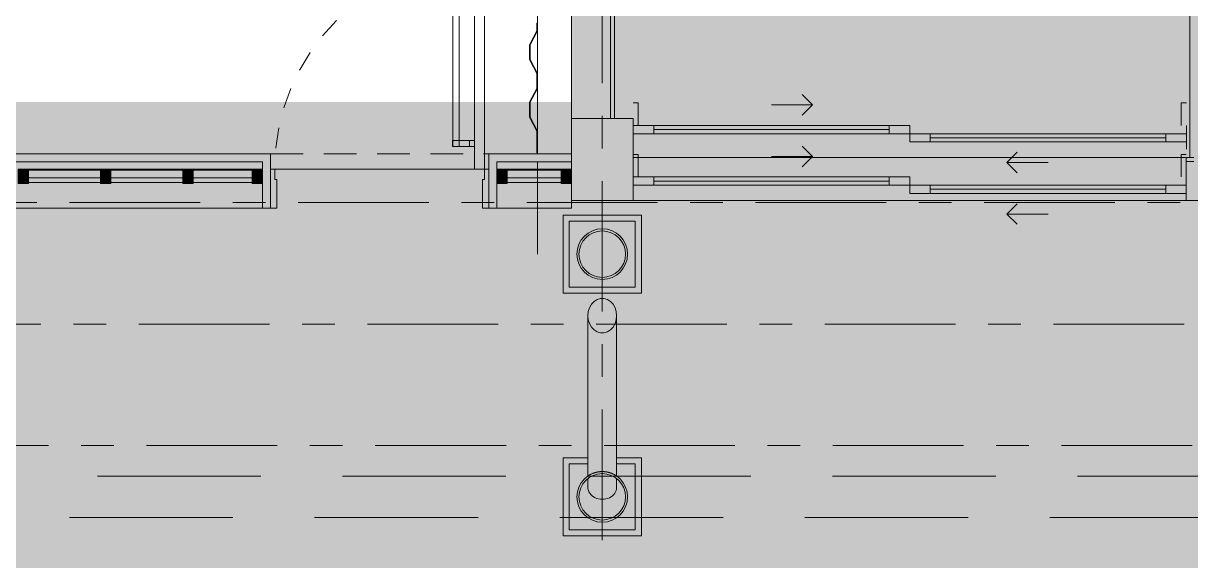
# Model space of a CAD drawing. Header units: metres. Extents: x 1156 to 2335, y -13 to 268.
# Drawn here: x 1241.89 to 1247.56, y 190.44 to 193.05 of the extents above; entities that cross this region are included whole.
import ezdxf

# ---------------------------------------------------------------- set-up
doc = ezdxf.new("R2010")
doc.units = ezdxf.units.M
doc.header["$LTSCALE"] = 0.05
doc.header["$PDMODE"] = 1
for name, pattern in [('_Tracejado médio', [0.004, 0.003, -0.001]), ('Contínua', [0]), ('Grid Line', [0.022225, 0.0127, -0.003175, 0.003175, -0.003175]), ('HIDDEN2', [4.7625, 3.175, -1.5875]), ('IMPORT-Linha de eixo - Traço e ponto', [1500, 1125, -187.5, 0, -187.5]), ('Overhead 1_16_', [0.00258, 0.001587, -0.000992188])]:
    doc.linetypes.add(name, pattern=pattern)
doc.layers.get('0').update_dxf_attribs({"lineweight": 0})
for name, color, linetype, lineweight in [('#COTAS', 7, 'Continuous', 18), ('A-DOOR', 7, 'Continuous', 9), ('A-DOOR-2', 7, 'Continuous', 5), ('A-DOOR-HDLN', 7, '_Tracejado médio', 5), ('A-FLOR-OVHD', 7, 'Overhead 1_16_', 5), ('A-GENM', 7, 'Continuous', 5), ('A-GENM-4', 7, 'Continuous', 9), ('A-GLAZ-CURT', 7, 'Continuous', 5), ('A-GLAZ-CWMG', 7, 'Continuous', 5), ('A-WALL', 7, 'Continuous', 9), ('A-WALL-1', 7, 'Continuous', 9), ('ARQ_PAREDE', 3, 'Continuous', 5), ('I-WALL', 7, 'Continuous', 9), ('I-WALL-1', 7, 'Continuous', 15), ('MV_CON_PAREDE_ARQ', 7, 'Continuous', 5), ('Portas Archicad', 7, 'Continuous', 5), ('S-COLS', 7, 'Continuous', 5), ('S-FNDN', 7, 'Continuous', 5)]:
    doc.layers.add(name, color=color, linetype=linetype, lineweight=lineweight)
for name, color, linetype, lineweight, true_color in [('0-1', 7, 'Continuous', 5, 0x767676), ('A-DOOR-1', 7, 'Continuous', 5, 0xc0c0c0), ('A-GENM-2', 7, 'Continuous', 5, 0xe9e9e9), ('A-GENM-3', 7, 'Continuous', 5, 0xaeaeae), ('A-GLAZ-CWMG-1', 7, 'Continuous', 5, 0x74756c), ('A-WALL-PATT-1', 7, 'Continuous', 15, 0xb0b0b0), ('A-WALL-PATT-2', 7, 'Continuous', 5, 0xb0b0b0), ('A-WALL-PATT-8', 9, 'Continuous', 9, 0x808080), ('CONTAINER_dwg-1', 9, 'Continuous', 5, 0x808080), ('MV_CHM_EIXOS_2D-1', 9, 'IMPORT-Linha de eixo - Traço e ponto', 5, 0x808080), ('Portas Archicad-3', 9, 'Continuous', 5, 0x808080), ('S-COLS-1', 7, 'Continuous', 5, 0x74756c), ('S-COLS-3', 7, 'Continuous', 5, 0x777263), ('S-FNDN-1', 7, 'Continuous', 9, 0xd3d1cb), ('S-GRID-1', 7, 'Grid Line', 5, 0x0080c0)]:
    doc.layers.add(name, color=color, linetype=linetype, lineweight=lineweight, true_color=true_color)
for name, color, linetype in [('FORIR', 4, 'Continuous'), ('G', 1, 'Continuous'), ('sh- talude', 64, 'Continuous'), ('talude', 2, 'Continuous')]:
    doc.layers.add(name, color=color, linetype=linetype)
doc.styles.get("Standard").update_dxf_attribs({"font": 'stylu.ttf'})
pattern_1 = [(180, (0, 0), (-2e-17, -0.15), [])]

# ---------------------------------------------------------------- blocks, each defined once
blk = doc.blocks.new('3D_INFOTEXT')
blk.add_point((0, 0))
at = {"flags": 1}
for tag, p in [('MAR_PEZ', (7.2, 4.1)), ('POS_PEZ', (7.6, -4.3)), ('HANDLE', (7, -38.5)), ('LUN_PRO', (7.2, -21.9)), ('NOM_PRO', (7.6, -13.2)), ('MAT_PRO', (7.6, -30.1))]:
    blk.add_attdef(tag, p, '', height=5.26, dxfattribs=at)
blk = doc.blocks.new('3D_INFOM')
blk.add_point((0, 0))
at = {"layer": 'FORIR', "flags": 1}
for tag, p in [('MARK', (7.6, -4.3)), ('TRA_PEZ', (7.6, -26.3)), ('QTA_PEZ', (7.6, -18.5)), ('NUM_DIS', (7.6, -11.7)), ('DES_PEZ', (7.6, -33.8)), ('TIP_PEZ', (45.7, -18.5)), ('COS_PEZ', (45.7, -26.3)), ('NOT_PEZ', (45.7, -11.7))]:
    blk.add_attdef(tag, p, '', height=5, dxfattribs=at)
blk = doc.blocks.new('CONTAINER_dwg_Porta de Correr 27_3-4304830-Implantação')
at = {"layer": 'Portas Archicad', "flags": 128}
for points in [[(0.15, 0.025), (0.175, 0.025), (0.175, -0.085)], [(2.838, 0.025), (2.813, 0.025), (2.813, -0.085)]]:
    blk.add_lwpolyline(points, dxfattribs=at)
blk.add_lwpolyline([(2.838, -0.085), (2.838, -0.2)], close=True, dxfattribs=at)
at = {"layer": 'Portas Archicad-3'}
for p, q in [((1.022, 0.015), (0.972, -0.035)), ((1.966, -0.265), (2.016, -0.215))]:
    blk.add_line(p, q, dxfattribs=at)
at = {"layer": 'Portas Archicad-3', "flags": 128}
for points in [[(0.822, 0.015), (1.022, 0.015), (0.972, 0.065)], [(0.15, -0.085), (0.25, -0.085), (1.394, -0.085), (1.394, -0.105), (0.25, -0.105), (0.25, -0.085), (0.25, -0.125), (0.15, -0.125)], [(1.394, -0.105), (0.25, -0.105), (1.394, -0.105), (1.394, -0.125), (0.25, -0.125), (0.25, -0.105)], [(2.738, -0.145), (1.594, -0.145), (1.594, -0.165), (2.738, -0.165), (2.738, -0.145), (1.594, -0.145)], [(2.166, -0.265), (1.966, -0.265), (2.016, -0.315)]]:
    blk.add_lwpolyline(points, dxfattribs=at)
for points in [[(1.494, -0.125), (1.394, -0.125), (1.394, -0.085), (1.494, -0.085)], [(1.494, -0.165), (1.594, -0.165), (1.594, -0.125), (1.494, -0.125)], [(2.838, -0.125), (2.738, -0.125), (1.594, -0.125), (1.594, -0.145), (2.738, -0.145), (2.738, -0.125), (2.738, -0.165), (2.838, -0.165)]]:
    blk.add_lwpolyline(points, close=True, dxfattribs=at)
blk = doc.blocks.new('PILAR - PILAR-V1-Térreo')
at = {"layer": 'A-GENM-2'}
h = blk.add_hatch(color=256, dxfattribs=at)
h.paths.add_polyline_path([(0, -0.713), (0.038, -0.707), (0.0723, -0.6895), (0.0995, -0.6623), (0.1175, -0.6249), (0.123, -0.59), (0.117, -0.552), (0.0995, -0.5177), (0.0668, -0.4877), (0.0334, -0.4723), (0, -0.467), (-0.0438, -0.4759), (-0.0723, -0.4905), (-0.0995, -0.5177), (-0.1175, -0.5551), (-0.123, -0.59), (-0.117, -0.628), (-0.0995, -0.6623), (-0.0664, -0.6925), (-0.0349, -0.7075), (-0.0064, -0.712)])
h.paths.add_polyline_path([(0, -0.703), (-0.0349, -0.6975), (-0.0664, -0.6814), (-0.0914, -0.6564), (-0.1075, -0.6249), (-0.113, -0.59), (-0.1059, -0.552), (-0.0914, -0.5236), (-0.0606, -0.4956), (-0.0334, -0.4823), (0.0028, -0.4774), (0.0398, -0.485), (0.07, -0.5022), (0.0914, -0.5236), (0.1075, -0.5551), (0.113, -0.59), (0.1059, -0.628), (0.0914, -0.6564), (0.0664, -0.6814), (0.0349, -0.6975)])
h.paths.add_polyline_path([(0.0084, 0.208), (0.0248, 0.2128), (0.0438, 0.2264), (0.0524, 0.2355), (0.0631, 0.2556), (0.0689, 0.2802), (0.0689, 0.3015), (0.068, 0.3108), (0.062, 0.3296), (0.0524, 0.3462), (0.0398, 0.3595), (0.0193, 0.3705), (0.0043, 0.3737), (-0.0105, 0.3731), (-0.0248, 0.3689), (-0.0398, 0.3595), (-0.0524, 0.3462), (-0.062, 0.3296), (-0.068, 0.3108), (-0.07, 0.2908), (-0.068, 0.2709), (-0.0582, 0.2455), (-0.0518, 0.2349), (-0.0334, 0.2182), (-0.0193, 0.2112), (-0.0084, 0.208), (0, 0.208)])
h.paths.add_polyline_path([(0, 0.467), (0.0409, 0.4745), (0.0723, 0.4905), (0.0995, 0.5177), (0.118, 0.5584), (0.123, 0.59), (0.117, 0.628), (0.0942, 0.6676), (0.0664, 0.6925), (0.0349, 0.7075), (-0.0064, 0.712), (-0.038, 0.707), (-0.0723, 0.6895), (-0.0995, 0.6623), (-0.1175, 0.6249), (-0.123, 0.59), (-0.117, 0.552), (-0.0995, 0.5177), (-0.0664, 0.4875), (-0.0349, 0.4725)])
h.paths.add_polyline_path([(0, 0.477), (-0.0349, 0.4825), (-0.0664, 0.4986), (-0.0914, 0.5236), (-0.1075, 0.5551), (-0.113, 0.59), (-0.1059, 0.628), (-0.0914, 0.6564), (-0.0664, 0.6814), (-0.0349, 0.6975), (0, 0.703), (0.0349, 0.6975), (0.0689, 0.6789), (0.0914, 0.6564), (0.1075, 0.6249), (0.113, 0.59), (0.1059, 0.552), (0.0914, 0.5236), (0.0664, 0.4986), (0.0349, 0.4825)])
at = {"layer": 'A-GENM-3'}
h = blk.add_hatch(color=256, dxfattribs=at)
h.paths.add_polyline_path([(-0.16, -0.75), (0.16, -0.75), (0.16, -0.43), (0.07, -0.43), (0.068, -0.4875), (0.0518, -0.4784), (0.062, -0.4852), (0.0723, -0.4905), (0.1025, -0.5236), (0.1175, -0.5551), (0.123, -0.59), (0.117, -0.628), (0.0995, -0.6623), (0.0664, -0.6925), (0.0349, -0.7075), (-0.0064, -0.712), (-0.0438, -0.704), (-0.0723, -0.6895), (-0.1025, -0.6564), (-0.1175, -0.6249), (-0.123, -0.59), (-0.117, -0.552), (-0.0995, -0.5177), (-0.0668, -0.4877), (-0.07, -0.4889), (-0.0723, -0.43), (-0.16, -0.43), (-0.16, -0.6605)])
h.paths.add_polyline_path([(0, -0.703), (0.038, -0.6959), (0.0689, -0.6789), (0.0914, -0.6564), (0.1075, -0.6249), (0.113, -0.59), (0.1059, -0.552), (0.0914, -0.5236), (0.07, -0.5022), (0.068, -0.556), (0.0664, -0.5607), (0.0582, -0.5751), (0.0438, -0.5883), (0.026, -0.597), (0.0099, -0.6007), (-0.01, -0.6007), (-0.026, -0.597), (-0.0398, -0.5908), (-0.0536, -0.5801), (-0.0637, -0.5661), (-0.068, -0.556), (-0.07, -0.5431), (-0.07, -0.5022), (-0.0914, -0.5236), (-0.1075, -0.5551), (-0.113, -0.59), (-0.1059, -0.628), (-0.0874, -0.6605), (-0.0664, -0.6814), (-0.0349, -0.6975)])
h.paths.add_polyline_path([(0.0373, -0.4729), (0.0193, -0.4685), (0.0291, -0.4716), (0.0349, -0.4725)])
h.paths.add_polyline_path([(-0.0349, 0.43), (0.16, 0.43), (0.16, 0.75), (-0.16, 0.75), (-0.16, 0.43), (-0.038, 0.43)])
h.paths.add_polyline_path([(0, 0.467), (-0.0409, 0.4745), (-0.0723, 0.4905), (-0.1025, 0.5236), (-0.1175, 0.5551), (-0.123, 0.59), (-0.117, 0.628), (-0.0995, 0.6623), (-0.0664, 0.6925), (-0.0349, 0.7075), (0, 0.713), (0.038, 0.707), (0.0723, 0.6895), (0.1025, 0.6564), (0.1175, 0.6249), (0.123, 0.59), (0.117, 0.552), (0.0995, 0.5177), (0.0664, 0.4875), (0.0345, 0.4725)])
h.paths.add_polyline_path([(0, 0.477), (0.0381, 0.4842), (0.0689, 0.5011), (0.0914, 0.5236), (0.1075, 0.5551), (0.113, 0.59), (0.1059, 0.628), (0.0909, 0.6569), (0.0664, 0.6814), (0.0349, 0.6975), (0, 0.703), (-0.038, 0.6959), (-0.0664, 0.6814), (-0.0914, 0.6564), (-0.1075, 0.6249), (-0.113, 0.59), (-0.1059, 0.552), (-0.0914, 0.5236), (-0.0664, 0.4986), (-0.0349, 0.4825)])
h = blk.add_hatch(color=256, dxfattribs=at)
h.paths.add_polyline_path([(0, -0.6018), (0.0248, -0.5974), (0.0398, -0.5908), (0.0536, -0.5801), (0.0632, -0.5671), (0.068, -0.556), (0.07, -0.5431), (0.068, -0.5001), (0.0606, -0.4956), (0.0334, -0.4823), (-0.0028, -0.4774), (-0.0398, -0.485), (-0.07, -0.5022), (-0.068, -0.556), (-0.0664, -0.5607), (-0.0577, -0.5756), (-0.0444, -0.5879), (-0.0349, -0.5939), (-0.01, -0.6007), (0, -0.6018)])
h.paths.add_polyline_path([(0.07, -0.4889), (0.068, 0.2709), (0.062, 0.2521), (0.0524, 0.2355), (0.0398, 0.2222), (0.0193, 0.2112), (0.0084, 0.208), (-0.0084, 0.208), (-0.0248, 0.2128), (-0.0415, 0.2239), (-0.0524, 0.2355), (-0.062, 0.2521), (-0.068, 0.2709), (-0.07, 0.2709), (-0.068, -0.4875), (-0.0518, -0.4784), (-0.0334, -0.4716), (-0.0193, -0.4685), (0, -0.467), (0.0334, -0.4716), (0.0598, -0.4825), (0.0691, -0.4883)])
at = {"layer": 'A-GENM'}
for p, q in [((0.16, 0.75), (-0.16, 0.75)), ((-0.16, 0.75), (-0.16, 0.43)), ((0.16, 0.43), (0.16, 0.75)), ((-0.16, 0.43), (0.16, 0.43)), ((-0.07, 0.2908), (-0.07, -0.4889)), ((0.07, -0.4889), (0.07, 0.2908)), ((-0.07, -0.43), (-0.16, -0.43)), ((-0.16, -0.43), (-0.16, -0.75)), ((0.16, -0.43), (0.07, -0.43)), ((0.16, -0.75), (0.16, -0.43)), ((-0.07, -0.5022), (-0.07, -0.5431)), ((0.07, -0.5431), (0.07, -0.5022)), ((-0.16, -0.75), (0.16, -0.75))]:
    blk.add_line(p, q, dxfattribs=at)
blk.add_ellipse((0, -0.5431), major_axis=(-0.07, 0), ratio=0.838671, start_param=0, end_param=3.141593, dxfattribs=at)
for points, knots in [([(-0.0391, -0.4734), (-0.0399, -0.4736), (-0.0415, -0.4742), (-0.0438, -0.475), (-0.046, -0.4759), (-0.0487, -0.4771), (-0.0531, -0.479), (-0.0584, -0.4817), (-0.0633, -0.4845), (-0.067, -0.4868), (-0.0694, -0.4884), (-0.07, -0.4888), (-0.07, -0.4889)], [0.6397475, 0.6397475, 0.6397475, 0.6397475, 0.6527778, 0.6666667, 0.6805556, 0.6944444, 0.7222222, 0.7777778, 0.8333333, 0.8888889, 0.9444444, 1, 1, 1, 1]), ([(-0.0597, -0.4825), (-0.059, -0.4821), (-0.0578, -0.4814), (-0.0565, -0.4807), (-0.056, -0.4805)], [0.21768508, 0.21768508, 0.21768508, 0.21768508, 0.23684211, 0.2476639, 0.2476639, 0.2476639, 0.2476639]), ([(0.0384, -0.4731), (0.0377, -0.4729), (0.0365, -0.4725), (0.0351, -0.4721), (0.0341, -0.4718), (0.0334, -0.4716), (0.0326, -0.4714), (0.0316, -0.4711), (0.0297, -0.4706), (0.0269, -0.47), (0.0239, -0.4693), (0.0213, -0.4689), (0.0197, -0.4686), (0.0182, -0.4684), (0.0168, -0.4681), (0.0149, -0.4679), (0.0125, -0.4676), (0.0092, -0.4673), (0.0049, -0.4671), (0, -0.467), (-0.005, -0.4671), (-0.0101, -0.4674), (-0.0141, -0.4678), (-0.0168, -0.4682), (-0.0183, -0.4684), (-0.0193, -0.4685), (-0.0204, -0.4687), (-0.0217, -0.4689), (-0.024, -0.4693), (-0.027, -0.47), (-0.0297, -0.4706), (-0.0316, -0.4711), (-0.0326, -0.4714), (-0.0334, -0.4716), (-0.0341, -0.4718), (-0.0351, -0.4721), (-0.0365, -0.4725), (-0.0377, -0.4729), (-0.0383, -0.4731)], [0.3642277, 0.3642277, 0.3642277, 0.3642277, 0.375, 0.3819444, 0.3854167, 0.3888889, 0.3923611, 0.3958333, 0.4027778, 0.4166667, 0.4305556, 0.4375, 0.4444444, 0.4479167, 0.4513889, 0.4583333, 0.4652778, 0.4722222, 0.4861111, 0.5, 0.5138889, 0.5277778, 0.5416667, 0.5486111, 0.5520833, 0.5555556, 0.5590278, 0.5625, 0.5694444, 0.5833333, 0.5972222, 0.6041667, 0.6076389, 0.6111111, 0.6145833, 0.6180556, 0.625, 0.6357675, 0.6357675, 0.6357675, 0.6357675]), ([(-0.0029, -0.477), (-0.0019, -0.477), (0, -0.477), (0.0019, -0.477), (0.0029, -0.477)], [0.49274808, 0.49274808, 0.49274808, 0.49274808, 0.5, 0.50738959, 0.50738959, 0.50738959, 0.50738959]), ([(0.07, -0.4889), (0.07, -0.4888), (0.0694, -0.4884), (0.067, -0.4868), (0.0633, -0.4845), (0.0584, -0.4817), (0.0531, -0.479), (0.0487, -0.4771), (0.046, -0.4759), (0.0438, -0.475), (0.0415, -0.4742), (0.0399, -0.4736), (0.0391, -0.4734)], [0, 0, 0, 0, 0.0555556, 0.1111111, 0.1666667, 0.2222222, 0.2777778, 0.3055556, 0.3194444, 0.3333333, 0.3472222, 0.3602474, 0.3602474, 0.3602474, 0.3602474]), ([(0.0391, -0.4734), (0.0406, -0.4739), (0.0425, -0.4745), (0.0442, -0.4752), (0.0444, -0.4753)], [0.65538924, 0.65538924, 0.65538924, 0.65538924, 0.67763158, 0.68193346, 0.68193346, 0.68193346, 0.68193346]), ([(0.0475, -0.4766), (0.0477, -0.4766), (0.0491, -0.4772), (0.051, -0.4781), (0.0527, -0.4789), (0.0531, -0.4791)], [0.69854014, 0.69854014, 0.69854014, 0.69854014, 0.70065789, 0.72368421, 0.73212648, 0.73212648, 0.73212648, 0.73212648]), ([(0.056, -0.4805), (0.0568, -0.4809), (0.0581, -0.4816), (0.0592, -0.4822), (0.0597, -0.4825)], [0.75236495, 0.75236495, 0.75236495, 0.75236495, 0.76973684, 0.78235961, 0.78235961, 0.78235961, 0.78235961])]:
    blk.add_open_spline(points, degree=3, knots=knots, dxfattribs=at)
for points in [[(-0.0531, -0.4791), (-0.0514, -0.4783), (-0.0496, -0.4774), (-0.0476, -0.4766)], [(-0.0445, -0.4753), (-0.0427, -0.4747), (-0.0409, -0.474), (-0.0391, -0.4734)], [(-0.0382, -0.4731), (-0.0368, -0.4726), (-0.0353, -0.4722), (-0.0338, -0.4717)], [(-0.0202, -0.4687), (-0.0191, -0.4685), (-0.0181, -0.4683), (-0.017, -0.4682)], [(0.017, -0.4682), (0.0181, -0.4683), (0.0191, -0.4685), (0.0202, -0.4687)], [(0.0338, -0.4717), (0.0353, -0.4722), (0.0368, -0.4726), (0.0382, -0.4731)]]:
    blk.add_open_spline(points, degree=3, dxfattribs=at)
at = {"layer": 'A-GENM-4', "flags": 128}
for points in [[(0.07, 0.2908), (0.068, 0.3108), (0.062, 0.3296), (0.0524, 0.3462), (0.0398, 0.3595), (0.0248, 0.3689), (0.0084, 0.3737), (-0.0084, 0.3737), (-0.0248, 0.3689), (-0.0398, 0.3595), (-0.0524, 0.3462), (-0.062, 0.3296), (-0.068, 0.3108), (-0.07, 0.2908)], [(-0.07, 0.2908), (-0.068, 0.2709), (-0.062, 0.2521), (-0.0524, 0.2355), (-0.0398, 0.2222), (-0.0248, 0.2128), (-0.0084, 0.208), (0.0084, 0.208), (0.0248, 0.2128), (0.0398, 0.2222), (0.0524, 0.2355), (0.062, 0.2521), (0.068, 0.2709), (0.07, 0.2908)]]:
    blk.add_lwpolyline(points, dxfattribs=at)
at = {"layer": 'A-GENM-4'}
for centre, radius, start, end in [((0, 0.59), 0.123, 360, 180), ((0, 0.59), 0.113, 0, 180), ((0, 0.59), 0.123, 180, 360), ((0, 0.59), 0.113, 180, 0), ((0, -0.59), 0.123, 360, 180), ((0, -0.59), 0.113, 0, 180), ((0, -0.59), 0.123, 180, 360), ((0, -0.59), 0.113, 180, 0)]:
    blk.add_arc(centre, radius, start, end, dxfattribs=at)
blk = doc.blocks.new('_DOR-___-Painel 1Folhas_BarraAntiPanico - PF1_100X210-4251573-Térreo')
at = {"layer": 'A-DOOR-1'}
h = blk.add_hatch(color=256, dxfattribs=at)
h.paths.add_polyline_path([(0.5199, -0.095), (0.53, -0.095), (0.53, 0.095), (0.51, 0.095), (0.51, 0.045), (0.5, 0.045), (0.5, -0.095)])
h.paths.add_polyline_path([(-0.53, -0.095), (-0.5, -0.095), (-0.5, 0.045), (-0.51, 0.045), (-0.51, 0.095), (-0.53, 0.095), (-0.53, -0.058)])
at = {"layer": 'A-DOOR'}
for p, q in [((-0.51, 0.095), (-0.53, 0.095)), ((-0.51, 0.045), (-0.51, 0.095)), ((0.53, 0.095), (0.51, 0.095)), ((0.51, 0.095), (0.51, 0.045)), ((-0.5, 0.045), (-0.51, 0.045)), ((-0.5, -0.095), (-0.5, 0.045)), ((0.51, 0.045), (0.5, 0.045)), ((0.5, 0.045), (0.5, -0.095)), ((-0.53, -0.095), (-0.5, -0.095)), ((0.5, -0.095), (0.53, -0.095))]:
    blk.add_line(p, q, dxfattribs=at)
at = {"layer": 'A-DOOR-2'}
for p, q in [((0.46, 0.095), (0.46, 1.115)), ((0.51, 1.115), (0.46, 1.115)), ((0.51, 0.095), (0.51, 1.115)), ((0.51, 1.036), (0.517, 1.036)), ((0.51, 0.984), (0.51, 1.036)), ((0.517, 1.036), (0.517, 0.984)), ((0.3531, 1.005), (0.46, 1.005)), ((0.3531, 0.975), (0.3531, 1.005)), ((0.46, 0.975), (0.3531, 0.975)), ((0.3559, 1.005), (0.3559, 0.205)), ((0.3859, 1.005), (0.3859, 0.205)), ((0.4361, 0.975), (0.4361, 1.005)), ((0.46, 1.005), (0.46, 0.975)), ((0.517, 0.984), (0.51, 0.984)), ((0.517, 1.0182), (0.5348, 1.0182)), ((0.5339, 1.0018), (0.517, 1.0018)), ((0.5404, 0.925), (0.5404, 0.9953)), ((0.5567, 0.9948), (0.5567, 0.9248)), ((0.5199, 0.9186), (0.534, 0.9186)), ((0.5199, 0.9023), (0.5199, 0.9186)), ((0.5342, 0.9023), (0.5199, 0.9023)), ((0.3531, 0.235), (0.3531, 0.205)), ((0.46, 0.235), (0.3531, 0.235)), ((0.4361, 0.235), (0.4361, 0.205)), ((0.46, 0.205), (0.46, 0.235)), ((0.3531, 0.205), (0.46, 0.205)), ((0.51, 0.095), (0.46, 0.095))]:
    blk.add_line(p, q, dxfattribs=at)
for centre, radius, start, end in [((0.5339, 0.9953), 0.00651, 0, 90), ((0.5334, 0.9949), 0.0233, 359.6451, 86.3549), ((0.534, 0.925), 0.00634, 270, 0), ((0.5342, 0.9248), 0.0224, 270, 0)]:
    blk.add_arc(centre, radius, start, end, dxfattribs=at)
at = {"layer": 'A-DOOR-HDLN'}
blk.add_arc((0.51, 0.095), 1.02, 90, 180, dxfattribs=at)
blk = doc.blocks.new('System Panel - COMOVENTE-V45-Térreo')
at = {"layer": 'A-GLAZ-CURT'}
h = blk.add_hatch(dxfattribs=at)
h.set_pattern_fill('FP_15', color=256, style=0, pattern_type=2)
h.set_pattern_definition(pattern_1)
h.paths.add_polyline_path([(-0.175, -0.03), (0.175, -0.03), (0.175, 0.03), (-0.175, 0.03)])
for p, q in [((-0.175, 0.03), (0.175, 0.03)), ((-0.175, 0.03), (-0.175, -0.03)), ((0.175, 0.03), (0.175, -0.03)), ((0.175, -0.03), (-0.175, -0.03))]:
    blk.add_line(p, q, dxfattribs=at)
blk = doc.blocks.new('System Panel - COMOVENTE-V47-Térreo')
at = {"layer": 'A-GLAZ-CURT'}
h = blk.add_hatch(dxfattribs=at)
h.set_pattern_fill('FP_16', color=256, style=0, pattern_type=2)
h.set_pattern_definition(pattern_1)
h.paths.add_polyline_path([(-0.1432, -0.03), (0.1432, -0.03), (0.1432, 0.03), (-0.1432, 0.03), (-0.1432, 0.0195)])
for p, q in [((-0.1432, 0.03), (0.1432, 0.03)), ((-0.1432, 0.03), (-0.1432, -0.03)), ((0.1432, 0.03), (0.1432, -0.03)), ((0.1432, -0.03), (-0.1432, -0.03))]:
    blk.add_line(p, q, dxfattribs=at)
blk = doc.blocks.new('Rectangular Mullion - 80mm x 50mm aluminio-4464545-Térreo')
at = {"layer": 'A-GLAZ-CWMG-1'}
blk.add_hatch(color=256, dxfattribs=at).paths.add_polyline_path([(-0.025, -0.035), (-0.025, 0.035), (0.025, 0.035), (0.025, -0.035)])
at = {"layer": 'A-GLAZ-CWMG'}
for p, q in [((-0.025, -0.035), (-0.025, 0.035)), ((-0.025, 0.035), (0.025, 0.035)), ((0.025, 0.035), (0.025, -0.035)), ((0.025, -0.035), (-0.025, -0.035))]:
    blk.add_line(p, q, dxfattribs=at)
blk = doc.blocks.new('Rectangular Mullion - 80mm x 50mm aluminio-4468394-Térreo')
at = {"layer": 'A-GLAZ-CWMG-1'}
blk.add_hatch(color=256, dxfattribs=at).paths.add_polyline_path([(0, 0.035), (0, -0.035), (-0.05, -0.035), (-0.05, 0.035)])
at = {"layer": 'A-GLAZ-CWMG'}
for p, q in [((-0.05, -0.035), (-0.05, 0.035)), ((-0.05, 0.035), (0, 0.035)), ((0, -0.035), (-0.05, -0.035))]:
    blk.add_line(p, q, dxfattribs=at)
blk = doc.blocks.new('Rectangular Mullion - 80mm x 50mm aluminio-4468717-Térreo')
at = {"layer": 'A-GLAZ-CWMG-1'}
blk.add_hatch(color=256, dxfattribs=at).paths.add_polyline_path([(-0.05, -0.035), (0, -0.035), (0, 0.035), (-0.05, 0.035), (-0.05, -0.03)])
at = {"layer": 'A-GLAZ-CWMG'}
for p, q in [((0, 0.035), (-0.05, 0.035)), ((-0.05, 0.035), (-0.05, -0.035)), ((-0.05, -0.035), (0, -0.035))]:
    blk.add_line(p, q, dxfattribs=at)
blk = doc.blocks.new('System Panel - COMOVENTE-V48-Térreo')
at = {"layer": 'A-GLAZ-CURT'}
h = blk.add_hatch(dxfattribs=at)
h.set_pattern_fill('FP_15', color=256, style=0, pattern_type=2)
h.set_pattern_definition(pattern_1)
h.paths.add_polyline_path([(-0.0434, 0.03), (-0.1308, 0.03), (-0.1308, -0.03), (0.1308, -0.03), (0.1308, 0.03), (0.0437, 0.03)])
for p, q in [((-0.1308, 0.03), (0.1308, 0.03)), ((-0.1308, 0.03), (-0.1308, -0.03)), ((0.1308, 0.03), (0.1308, -0.03)), ((0.1308, -0.03), (-0.1308, -0.03))]:
    blk.add_line(p, q, dxfattribs=at)
blk = doc.blocks.new('Rectangular Mullion - 80mm x 50mm aluminio-4468720-Térreo')
at = {"layer": 'A-GLAZ-CWMG-1'}
blk.add_hatch(color=256, dxfattribs=at).paths.add_polyline_path([(-0.05, -0.035), (-0.05, 0.035), (0, 0.035), (0, -0.035)])
at = {"layer": 'A-GLAZ-CWMG'}
for p, q in [((-0.05, -0.035), (-0.05, 0.035)), ((-0.05, 0.035), (0, 0.035)), ((0, -0.035), (-0.05, -0.035))]:
    blk.add_line(p, q, dxfattribs=at)
blk = doc.blocks.new('CONTAINER_dwg_Porta de Correr 27_3-4321179-Térreo')
at = {"layer": 'Portas Archicad', "flags": 128}
for points in [[(0.15, 0.025), (0.175, 0.025), (0.175, -0.085)], [(2.838, 0.025), (2.813, 0.025), (2.813, -0.085)]]:
    blk.add_lwpolyline(points, dxfattribs=at)
at = {"layer": 'Portas Archicad-3'}
for p, q in [((1.022, 0.015), (0.972, -0.035)), ((1.966, -0.265), (2.016, -0.215))]:
    blk.add_line(p, q, dxfattribs=at)
at = {"layer": 'Portas Archicad-3', "flags": 128}
for points in [[(0.822, 0.015), (1.022, 0.015), (0.972, 0.065)], [(0.15, -0.085), (0.25, -0.085), (1.394, -0.085), (1.394, -0.105), (0.25, -0.105), (0.25, -0.085), (0.25, -0.125), (0.15, -0.125)], [(1.394, -0.105), (0.25, -0.105), (1.394, -0.105), (1.394, -0.125), (0.25, -0.125), (0.25, -0.105)], [(2.838, -0.125), (2.738, -0.125), (1.594, -0.125), (1.594, -0.145), (2.738, -0.145), (2.738, -0.125), (2.738, -0.165), (2.838, -0.165)], [(2.738, -0.145), (1.594, -0.145), (1.594, -0.165), (2.738, -0.165), (2.738, -0.145), (1.594, -0.145)], [(2.166, -0.265), (1.966, -0.265), (2.016, -0.315)]]:
    blk.add_lwpolyline(points, dxfattribs=at)
for points in [[(1.494, -0.125), (1.394, -0.125), (1.394, -0.085), (1.494, -0.085)], [(1.494, -0.165), (1.594, -0.165), (1.594, -0.125), (1.494, -0.125)]]:
    blk.add_lwpolyline(points, close=True, dxfattribs=at)
blk = doc.blocks.new('CONTAINER_dwg-4297997-Térreo')
at = {"layer": '0-1', "flags": 128}
for points in [[(-0.318, 0.6618), (-0.318, 0.6258), (-0.354, 0.5578), (-0.354, 0.4858), (-0.318, 0.4178), (-0.318, 0.3818), (-0.314, 0.3818), (-0.314, 0.4178), (-0.3501, 0.4858), (-0.3501, 0.5579), (-0.314, 0.6258), (-0.314, 0.6618)], [(-0.314, 0.3458), (-0.314, 0.3818), (-0.318, 0.3818), (-0.318, 0.3458), (-0.354, 0.2778), (-0.354, 0.2058), (-0.318, 0.1378), (-0.318, 0.1018), (-0.314, 0.1018), (-0.314, 0.1378), (-0.3501, 0.2058), (-0.3501, 0.2779)], [(-0.314, 0.1018), (-0.318, 0.1018), (-0.318, 0.0328), (-0.314, 0.0328)]]:
    blk.add_lwpolyline(points, close=True, dxfattribs=at)
at = {"layer": 'MV_CHM_EIXOS_2D-1'}
for p, q in [((-0.315, 33.4983), (-0.315, 0.0283)), ((-0.315, -0.0117), (-0.315, -0.46)), ((0, -0.2), (0, -0.337)), ((0, -0.347), (0, -0.46))]:
    blk.add_line(p, q, dxfattribs=at)
at = {"layer": 'MV_CON_PAREDE_ARQ', "flags": 128}
for points in [[(-0.314, 0.1018), (-0.318, 0.1018), (-0.318, 0.0328), (-0.314, 0.0328), (-0.314, 0.1018), (-0.314, 0.1378), (-0.3501, 0.2058), (-0.3501, 0.2779), (-0.314, 0.3458), (-0.314, 0.3818), (-0.314, 0.4178), (-0.3501, 0.4858), (-0.3501, 0.5579), (-0.314, 0.6258), (-0.314, 0.6618), (-0.318, 0.6618), (-0.318, 0.6258), (-0.354, 0.5578), (-0.354, 0.4858), (-0.318, 0.4178), (-0.318, 0.3818)], [(-0.314, 0.3818), (-0.318, 0.3818), (-0.318, 0.3458), (-0.354, 0.2778), (-0.354, 0.2058), (-0.318, 0.1378), (-0.318, 0.1018)]]:
    blk.add_lwpolyline(points, dxfattribs=at)
blk.add_blockref('CONTAINER_dwg_Porta de Correr 27_3-4321179-Térreo', (0, 0))
blk = doc.blocks.new('A$C48630bea')
at = {"layer": 'A-WALL-PATT-1'}
h = blk.add_hatch(color=256, dxfattribs=at)
h.paths.add_polyline_path([(21.7553, 64.4335), (21.9453, 64.4335), (21.9453, 66.3054), (21.7553, 66.3054), (21.7553, 65.1712)])
h.paths.add_polyline_path([(21.7553, 66.7054), (21.9453, 66.7054), (21.9453, 68.5735), (21.7553, 68.5735)])
blk.add_hatch(color=256, dxfattribs=at).paths.add_polyline_path([(27.2944, 64.0335), (27.7553, 64.0335), (27.7553, 64.2235), (24.7433, 64.2235), (24.7433, 64.0335), (26.4077, 64.0335)])
at = {"layer": 'A-WALL-PATT-2'}
blk.add_hatch(color=256, dxfattribs=at).paths.add_polyline_path([(21.0875, 64.0335), (21.3238, 64.0335), (21.3238, 64.1365), (21.3338, 64.1365), (21.3338, 64.1865), (20.3138, 64.1865), (20.3138, 64.1365), (20.3238, 64.1365), (20.3238, 64.0335), (20.7553, 64.0335)])
at = {"layer": 'A-WALL-PATT-8'}
h = blk.add_hatch(color=256, dxfattribs=at)
h.paths.add_polyline_path([(21.7213, 64.2217), (21.7553, 64.2217), (21.7553, 64.2617), (21.3538, 64.2617), (21.3538, 64.2217), (21.5971, 64.2217)])
h.paths.add_polyline_path([(15.6768, 64.2217), (20.2538, 64.2217), (20.2538, 64.2617), (15.2787, 64.2617), (15.2787, 64.2217), (15.4981, 64.2217)])
h.paths.add_polyline_path([(94.3183, 64.2217), (94.5319, 64.2217), (94.5319, 64.2617), (82.0553, 64.2617), (82.0553, 64.2217), (94.2404, 64.2217)])
for points in [[(20.2538, 63.9965), (20.2938, 63.9965), (20.2938, 64.2617), (20.2538, 64.2617), (20.2538, 64.0331)], [(21.3538, 63.9965), (21.3938, 63.9965), (21.3938, 64.2217), (21.3538, 64.2217), (21.3538, 64.0335)]]:
    blk.add_hatch(color=256, dxfattribs=at).paths.add_polyline_path(points)
at = {"layer": 'S-COLS-1'}
blk.add_hatch(color=256, dxfattribs=at).paths.add_polyline_path([(22.0553, 64.0335), (22.0553, 64.4335), (21.7553, 64.4335), (21.7553, 64.0335), (21.9742, 64.0335)])
at = {"layer": 'S-FNDN-1'}
h = blk.add_hatch(color=256, dxfattribs=at)
h.paths.add_polyline_path([(21.7153, 63.5835), (22.0953, 63.5835), (22.0953, 63.9635), (21.7153, 63.9635), (21.7153, 63.6579)])
h.paths.add_polyline_path([(21.9742, 63.6135), (21.7453, 63.6135), (21.7453, 63.9335), (22.0653, 63.9335), (22.0653, 63.6135)])
blk.add_hatch(color=256, dxfattribs=at).paths.add_polyline_path([(22.0953, 62.4035), (22.0953, 62.7835), (21.9753, 62.7835), (21.9753, 62.7535), (22.0653, 62.7535), (22.0653, 62.4335), (21.7453, 62.4335), (21.7453, 62.7535), (21.8353, 62.7535), (21.8353, 62.7835), (21.7153, 62.7835), (21.7153, 62.4035), (22.0653, 62.4035)])
at = {"layer": 'A-FLOR-OVHD', "linetype": 'HIDDEN2'}
blk.add_line((20.2938, 64.2617), (21.3538, 64.2617), dxfattribs=at)
at = {"layer": 'A-FLOR-OVHD', "linetype": 'HIDDEN2', "ltscale": 5}
for p, q in [((94.0653, 62.6935), (15.7453, 62.6935)), ((15.7453, 62.4935), (94.0653, 62.4935))]:
    blk.add_line(p, q, dxfattribs=at)
at = {"layer": 'A-WALL'}
for p, q in [((21.9453, 64.4335), (21.9453, 66.3054)), ((24.7803, 64.2235), (24.7433, 64.2235)), ((24.7603, 64.2435), (24.7803, 64.2435))]:
    blk.add_line(p, q, dxfattribs=at)
at = {"layer": 'A-WALL-1'}
for p, q in [((20.2938, 64.2617), (15.2787, 64.2617)), ((15.3187, 64.2217), (20.2538, 64.2217)), ((20.2538, 64.2217), (20.2538, 63.9965)), ((20.2938, 63.9965), (20.2938, 64.2617)), ((21.7553, 64.2617), (21.3538, 64.2617)), ((21.3538, 64.2617), (21.3538, 63.9965)), ((21.3938, 64.2217), (21.7553, 64.2217)), ((21.3938, 63.9965), (21.3938, 64.2217)), ((21.7553, 64.2217), (21.7553, 64.2617)), ((20.2538, 63.9965), (20.2938, 63.9965)), ((21.3538, 63.9965), (21.3938, 63.9965))]:
    blk.add_line(p, q, dxfattribs=at)
at = {"layer": 'I-WALL'}
for p, q in [((21.7553, 64.4335), (21.9653, 64.4335)), ((22.0553, 64.2435), (24.7433, 64.2435)), ((19.1173, 64.1865), (19.4673, 64.1865)), ((19.5173, 64.1865), (19.8673, 64.1865)), ((19.9173, 64.1865), (20.2038, 64.1865)), ((20.3138, 64.1865), (21.3338, 64.1865)), ((21.4438, 64.1865), (21.7053, 64.1865)), ((20.2538, 63.9965), (15.6823, 63.9965)), ((21.7553, 63.9965), (21.3938, 63.9965)), ((21.7553, 63.9965), (21.7553, 64.0335)), ((24.7433, 64.0335), (22.0553, 64.0335))]:
    blk.add_line(p, q, dxfattribs=at)
at = {"layer": 'I-WALL-1'}
for p, q in [((24.7603, 68.9935), (24.7603, 64.2435)), ((21.7553, 66.3054), (21.7553, 64.4335)), ((21.9653, 64.4335), (21.9653, 66.3054)), ((24.7603, 64.2435), (24.7433, 64.2435)), ((24.7433, 64.2435), (24.7433, 64.0335)), ((24.7433, 64.0335), (27.7553, 64.0335))]:
    blk.add_line(p, q, dxfattribs=at)
at = {"layer": 'S-COLS'}
for p, q in [((21.9453, 64.4335), (21.7553, 64.4335)), ((21.9653, 64.4335), (21.9453, 64.4335))]:
    blk.add_line(p, q, dxfattribs=at)
at = {"layer": 'S-COLS-3'}
for p, q in [((21.7553, 64.4335), (21.7553, 64.0335)), ((22.0553, 64.4335), (21.9653, 64.4335)), ((22.0553, 64.0335), (22.0553, 64.4335)), ((21.7553, 64.0335), (22.0553, 64.0335))]:
    blk.add_line(p, q, dxfattribs=at)
at = {"layer": 'S-FNDN'}
for p, q in [((22.0953, 63.9635), (21.7153, 63.9635)), ((21.7153, 63.9635), (21.7153, 63.5835)), ((22.0953, 63.5835), (22.0953, 63.9635)), ((21.7153, 63.5835), (22.0953, 63.5835)), ((21.8353, 62.7835), (21.7153, 62.7835)), ((21.7153, 62.7835), (21.7153, 62.4035)), ((22.0953, 62.7835), (21.9753, 62.7835)), ((22.0953, 62.4035), (22.0953, 62.7835)), ((21.7153, 62.4035), (22.0953, 62.4035))]:
    blk.add_line(p, q, dxfattribs=at)
at = {"layer": 'A-DOOR'}
blk.add_blockref('_DOR-___-Painel 1Folhas_BarraAntiPanico - PF1_100X210-4251573-Térreo', (20.8238, 64.0915), dxfattribs=at)
at = {"layer": 'A-GENM'}
blk.add_blockref('PILAR - PILAR-V1-Térreo', (21.9053, 63.1835), dxfattribs=at)
at = {"layer": 'A-GLAZ-CURT'}
for name, p in [('System Panel - COMOVENTE-V45-Térreo', (19.2923, 64.1515)), ('System Panel - COMOVENTE-V45-Térreo', (19.6923, 64.1515)), ('System Panel - COMOVENTE-V47-Térreo', (20.0606, 64.1515))]:
    blk.add_blockref(name, p, dxfattribs=at)
at = {"layer": 'A-GLAZ-CURT', "rotation": 180}
blk.add_blockref('System Panel - COMOVENTE-V48-Térreo', (21.5746, 64.1515), dxfattribs=at)
at = {"layer": 'A-GLAZ-CWMG', "extrusion": (0, 0, -1), "rotation": 180}
for name, p in [('Rectangular Mullion - 80mm x 50mm aluminio-4464545-Térreo', (-19.0923, 64.1515)), ('Rectangular Mullion - 80mm x 50mm aluminio-4464545-Térreo', (-19.4923, 64.1515)), ('Rectangular Mullion - 80mm x 50mm aluminio-4464545-Térreo', (-19.8923, 64.1515)), ('Rectangular Mullion - 80mm x 50mm aluminio-4468394-Térreo', (-20.2538, 64.1515))]:
    blk.add_blockref(name, p, dxfattribs=at)
at = {"layer": 'A-GLAZ-CWMG', "extrusion": (0, 0, -1)}
blk.add_blockref('Rectangular Mullion - 80mm x 50mm aluminio-4468720-Térreo', (-21.3938, 64.1515), dxfattribs=at)
at = {"layer": 'A-GLAZ-CWMG'}
blk.add_blockref('Rectangular Mullion - 80mm x 50mm aluminio-4468717-Térreo', (21.7553, 64.1515), dxfattribs=at)
at = {"layer": 'CONTAINER_dwg-1'}
blk.add_blockref('CONTAINER_dwg-4297997-Térreo', (21.9053, 64.2335), dxfattribs=at)

msp = doc.modelspace()

# ---------------------------------------------------------------- hatches: boundary and pattern name
at = {"layer": 'ARQ_PAREDE', "true_color": 0xf7f281}
h = msp.add_hatch(color=51, dxfattribs=at)
h.dxf.hatch_style = 1
h.paths.add_polyline_path([(1238.0757, 192.668), (1244.5524, 192.668), (1244.5503, 197.376), (1268.6624, 197.3797), (1268.7024, 197.3797), (1298.5524, 197.3797), (1298.7503, 197.376), (1304.8684, 197.37), (1304.8503, 192.6497), (1317.329, 192.668), (1317.329, 192.3027), (1317.1254, 192.3027), (1317.1254, 149.8545), (1238.0757, 149.8545)])
h.paths.add_polyline_path([(1317.3002, 191.2291), (1317.3002, 139.2102)])
at = {"layer": 'sh- talude'}
h = msp.add_hatch(color=256, dxfattribs=at)
edge = h.paths.add_edge_path()
edge.add_line((1312.7625, 205.0351), (1292.5493, 206.9062))
edge.add_line((1292.5493, 206.9062), (1288.6223, 207.2072))
edge.add_line((1288.6223, 207.2072), (1285.5533, 207.4412))
edge.add_line((1285.5533, 207.4412), (1282.0343, 207.5672))
edge.add_line((1282.0343, 207.5672), (1279.3713, 207.5362))
edge.add_line((1279.3713, 207.5362), (1276.5203, 207.6002))
edge.add_line((1276.5203, 207.6002), (1274.0843, 207.6532))
edge.add_line((1274.0843, 207.6532), (1270.3683, 207.6682))
edge.add_line((1270.3683, 207.6682), (1267.2763, 207.6832))
edge.add_line((1267.2763, 207.6832), (1263.5473, 207.4882))
edge.add_line((1263.5473, 207.4882), (1259.3603, 207.4172))
edge.add_line((1259.3603, 207.4172), (1255.3893, 207.2592))
edge.add_line((1255.3893, 207.2592), (1252.2383, 207.1972))
edge.add_line((1252.2383, 207.1972), (1248.8783, 206.9572))
edge.add_line((1248.8783, 206.9572), (1245.7783, 206.7962))
edge.add_line((1245.7783, 206.7962), (1243.2333, 206.7602))
edge.add_line((1243.2333, 206.7602), (1240.8083, 206.8322))
edge.add_line((1240.8083, 206.8322), (1238.4383, 206.6882))
edge.add_line((1238.4383, 206.6882), (1235.5693, 206.4152))
edge.add_line((1235.5693, 206.4152), (1234.8133, 206.2562))
edge.add_line((1234.8133, 206.2562), (1234.0843, 205.9572))
edge.add_line((1234.0843, 205.9572), (1233.2083, 205.4562))
edge.add_line((1233.2083, 205.4562), (1232.5573, 204.9592))
edge.add_line((1232.5573, 204.9592), (1232.0403, 204.4122))
edge.add_line((1232.0403, 204.4122), (1231.5643, 203.5252))
edge.add_line((1231.5643, 203.5252), (1231.1633, 202.6932))
edge.add_line((1231.1633, 202.6932), (1230.7913, 201.1292))
edge.add_line((1230.7913, 201.1292), (1229.9023, 199.0652))
edge.add_line((1229.9023, 199.0652), (1229.3253, 197.1352))
edge.add_line((1229.3253, 197.1352), (1228.7263, 194.9192))
edge.add_line((1228.7263, 194.9192), (1228.1513, 192.8452))
edge.add_line((1228.1513, 192.8452), (1227.2283, 190.4052))
edge.add_line((1227.2283, 190.4052), (1226.2213, 187.8382))
edge.add_line((1226.2213, 187.8382), (1225.4373, 185.5572))
edge.add_line((1225.4373, 185.5572), (1224.5773, 183.1922))
edge.add_line((1224.5773, 183.1922), (1223.6923, 180.7422))
edge.add_line((1223.6923, 180.7422), (1222.6003, 178.5432))
edge.add_line((1222.6003, 178.5432), (1221.2983, 176.3212))
edge.add_line((1221.2983, 176.3212), (1219.8573, 174.2532))
edge.add_line((1219.8573, 174.2532), (1219.0523, 171.6592))
edge.add_line((1219.0523, 171.6592), (1220.3203, 173.5492))
edge.add_line((1220.3203, 173.5492), (1221.2813, 174.9962))
edge.add_line((1221.2813, 174.9962), (1222.1743, 176.4812))
edge.add_line((1222.1743, 176.4812), (1224.2773, 180.1242))
edge.add_line((1224.2773, 180.1242), (1225.1113, 181.9892))
edge.add_line((1225.1113, 181.9892), (1225.8333, 184.0162))
edge.add_line((1225.8333, 184.0162), (1226.7913, 186.6852))
edge.add_line((1226.7913, 186.6852), (1227.5533, 188.7752))
edge.add_line((1227.5533, 188.7752), (1228.2163, 190.3842))
edge.add_line((1228.2163, 190.3842), (1228.6693, 191.9922))
edge.add_line((1228.6693, 191.9922), (1229.3993, 193.6362))
edge.add_line((1229.3993, 193.6362), (1229.8563, 195.5032))
edge.add_line((1229.8563, 195.5032), (1230.3273, 196.8182))
edge.add_line((1230.3273, 196.8182), (1230.7373, 198.2282))
edge.add_line((1230.7373, 198.2282), (1231.3893, 199.9412))
edge.add_line((1231.3893, 199.9412), (1232.1013, 201.6372))
edge.add_line((1232.1013, 201.6372), (1232.7043, 202.9992))
edge.add_line((1232.7043, 202.9992), (1233.4113, 203.9652))
edge.add_line((1233.4113, 203.9652), (1234.1103, 204.7712))
edge.add_line((1234.1103, 204.7712), (1235.8883, 205.5532))
edge.add_line((1235.8883, 205.5532), (1238.5183, 205.8332))
edge.add_line((1238.5183, 205.8332), (1241.3463, 205.8672))
edge.add_line((1241.3463, 205.8672), (1243.9033, 205.7992))
edge.add_line((1243.9033, 205.7992), (1246.4843, 205.9412))
edge.add_line((1246.4843, 205.9412), (1248.9408, 206.083))
edge.add_line((1248.9408, 206.083), (1252.2782, 206.3214))
edge.add_line((1252.2782, 206.3214), (1255.4154, 206.3831))
edge.add_line((1255.4154, 206.3831), (1259.3852, 206.5411))
edge.add_line((1259.3852, 206.5411), (1263.5776, 206.6122))
edge.add_line((1263.5776, 206.6122), (1267.2971, 206.8067))
edge.add_line((1267.2971, 206.8067), (1270.3641, 206.7918))
edge.add_line((1270.3641, 206.7918), (1274.073, 206.7768))
edge.add_line((1274.073, 206.7768), (1276.5013, 206.724))
edge.add_line((1276.5013, 206.724), (1279.3666, 206.6597))
edge.add_line((1279.3666, 206.6597), (1282.0237, 206.6906))
edge.add_line((1282.0237, 206.6906), (1285.5043, 206.566))
edge.add_line((1285.5043, 206.566), (1288.5557, 206.3333))
edge.add_line((1288.5557, 206.3333), (1292.4754, 206.0329))
edge.add_line((1292.4754, 206.0329), (1315.6198, 203.8904))
edge.add_line((1315.6198, 203.8904), (1317.3723, 203.1492))
edge.add_line((1317.3723, 203.1492), (1321.2743, 201.9172))
edge.add_line((1321.2743, 201.9172), (1324.4133, 201.1522))
edge.add_line((1324.4133, 201.1522), (1328.1723, 199.1092))
edge.add_line((1328.1723, 199.1092), (1333.3393, 197.7782))
edge.add_line((1333.3393, 197.7782), (1337.5263, 196.3752))
edge.add_line((1337.5263, 196.3752), (1345.0523, 193.5572))
edge.add_line((1345.0523, 193.5572), (1351.5073, 191.1952))
edge.add_line((1351.5073, 191.1952), (1353.8593, 190.3312))
edge.add_line((1353.8593, 190.3312), (1357.9883, 188.1392))
edge.add_line((1357.9883, 188.1392), (1361.0903, 186.1532))
edge.add_line((1361.0903, 186.1532), (1363.8433, 184.0112))
edge.add_line((1363.8433, 184.0112), (1364.8934, 183.1132))
edge.add_arc((1363.9185, 181.9732), 1.5, -90, 49.4623, ccw=False)
edge.add_arc((1363.6208, 181.4927), 1.0621, 286.2793, 414.1063)
edge.add_line((1364.2435, 182.3532), (1360.999, 183.9908))
edge.add_line((1360.999, 183.9908), (1346.2328, 190.0817))
edge.add_arc((1345.0184, 187.3385), 3, 66.1202, 74.8133)
edge.add_line((1345.8042, 190.2337), (1335.3939, 193.0595))
edge.add_line((1335.3939, 193.0595), (1335.0939, 191.5867))
edge.add_line((1335.0939, 191.5867), (1322.3926, 195.0344))
edge.add_line((1322.3926, 195.0344), (1303.1424, 200.172))
edge.add_line((1303.1424, 200.172), (1288.4978, 201.3952))
edge.add_line((1288.4978, 201.3952), (1237.3978, 200.4221))
edge.add_line((1237.3978, 200.4221), (1226.1318, 174.8282))
edge.add_line((1226.1318, 174.8282), (1219.6163, 160.6637))
edge.add_line((1219.6163, 160.6637), (1215.8403, 148.5447))
edge.add_line((1215.8403, 148.5447), (1212.1083, 133.7096))
edge.add_line((1212.1083, 133.7096), (1209.1424, 121.3221))
edge.add_line((1209.1424, 121.3221), (1186.5533, 37.221))
edge.add_line((1186.5533, 37.221), (1183.7692, 25.8351))
edge.add_line((1183.7692, 25.8351), (1183.7692, 24.999))
edge.add_line((1183.7692, 24.999), (1180.3183, 21.9512))
edge.add_line((1180.3183, 21.9512), (1179.6213, 23.7332))
edge.add_line((1179.6213, 23.7332), (1180.1403, 27.0002))
edge.add_line((1180.1403, 27.0002), (1180.5273, 30.4642))
edge.add_line((1180.5273, 30.4642), (1181.7553, 34.1712))
edge.add_line((1181.7553, 34.1712), (1182.6693, 38.2362))
edge.add_line((1182.6693, 38.2362), (1183.8833, 44.2022))
edge.add_line((1183.8833, 44.2022), (1184.8473, 49.8662))
edge.add_line((1184.8473, 49.8662), (1186.1163, 56.3292))
edge.add_line((1186.1163, 56.3292), (1186.8203, 60.9632))
edge.add_line((1186.8203, 60.9632), (1188.1253, 66.4212))
edge.add_line((1188.1253, 66.4212), (1188.8833, 70.9492))
edge.add_line((1188.8833, 70.9492), (1189.9063, 76.0742))
edge.add_line((1189.9063, 76.0742), (1190.8553, 80.9902))
edge.add_line((1190.8553, 80.9902), (1191.6823, 85.4962))
edge.add_line((1191.6823, 85.4962), (1192.6463, 90.4892))
edge.add_line((1192.6463, 90.4892), (1194.0933, 96.9252))
edge.add_line((1194.0933, 96.9252), (1195.3543, 101.8562))
edge.add_line((1195.3543, 101.8562), (1196.4673, 107.6122))
edge.add_line((1196.4673, 107.6122), (1197.4603, 112.5542))
edge.add_line((1197.4603, 112.5542), (1198.5873, 118.1742))
edge.add_line((1198.5873, 118.1742), (1199.8423, 123.9122))
edge.add_line((1199.8423, 123.9122), (1200.6513, 128.5162))
edge.add_line((1200.6513, 128.5162), (1201.9653, 134.0042))
edge.add_line((1201.9653, 134.0042), (1203.0273, 138.7022))
edge.add_line((1203.0273, 138.7022), (1204.0923, 143.8582))
edge.add_line((1204.0923, 143.8582), (1205.1023, 148.6592))
edge.add_line((1205.1023, 148.6592), (1206.2053, 154.1032))
edge.add_line((1206.2053, 154.1032), (1207.3893, 159.2242))
edge.add_line((1207.3893, 159.2242), (1208.4713, 164.1562))
edge.add_line((1208.4713, 164.1562), (1210.0293, 168.2122))
edge.add_line((1210.0293, 168.2122), (1211.7733, 171.7422))
edge.add_line((1211.7733, 171.7422), (1214.4553, 174.6042))
edge.add_line((1214.4553, 174.6042), (1216.3053, 176.7282))
edge.add_line((1216.3053, 176.7282), (1218.1303, 179.5842))
edge.add_line((1218.1303, 179.5842), (1219.6083, 182.9252))
edge.add_line((1219.6083, 182.9252), (1220.6583, 186.6022))
edge.add_line((1220.6583, 186.6022), (1221.8073, 190.1752))
edge.add_line((1221.8073, 190.1752), (1223.6053, 197.7282))
edge.add_line((1223.6053, 197.7282), (1224.7673, 202.4612))
edge.add_line((1224.7673, 202.4612), (1225.5383, 205.0352))
edge.add_line((1225.5383, 205.0352), (1226.5103, 207.3562))
edge.add_line((1226.5103, 207.3562), (1227.3163, 209.1372))
edge.add_line((1227.3163, 209.1372), (1228.3913, 210.9002))
edge.add_line((1228.3913, 210.9002), (1229.5423, 212.0152))
edge.add_line((1229.5423, 212.0152), (1230.5253, 212.3952))
edge.add_line((1230.5253, 212.3952), (1232.2163, 212.9732))
edge.add_line((1232.2163, 212.9732), (1233.9223, 213.6682))
edge.add_line((1233.9223, 213.6682), (1236.6313, 214.0532))
edge.add_line((1236.6313, 214.0532), (1239.3913, 214.1462))
edge.add_line((1239.3913, 214.1462), (1242.4413, 213.7062))
edge.add_line((1242.4413, 213.7062), (1245.5563, 213.3892))
edge.add_line((1245.5563, 213.3892), (1248.6473, 213.1742))
edge.add_line((1248.6473, 213.1742), (1252.6813, 212.8602))
edge.add_line((1252.6813, 212.8602), (1255.3593, 212.7772))
edge.add_line((1255.3593, 212.7772), (1257.7193, 212.5762))
edge.add_line((1257.7193, 212.5762), (1260.5043, 212.3692))
edge.add_line((1260.5043, 212.3692), (1263.7053, 212.2822))
edge.add_line((1263.7053, 212.2822), (1266.9203, 212.1672))
edge.add_line((1266.9203, 212.1672), (1270.4813, 212.0682))
edge.add_line((1270.4813, 212.0682), (1273.7113, 211.9652))
edge.add_line((1273.7113, 211.9652), (1277.1863, 211.8212))
edge.add_line((1277.1863, 211.8212), (1280.8933, 211.4922))
edge.add_line((1280.8933, 211.4922), (1284.4753, 211.2512))
edge.add_line((1284.4753, 211.2512), (1287.9053, 210.6922))
edge.add_line((1287.9053, 210.6922), (1291.4353, 210.0162))
edge.add_line((1291.4353, 210.0162), (1295.9533, 209.1732))
edge.add_line((1295.9533, 209.1732), (1300.0273, 208.0312))
edge.add_line((1300.0273, 208.0312), (1303.3043, 207.7932))
edge.add_line((1303.3043, 207.7932), (1306.7863, 206.9562))
edge.add_line((1306.7863, 206.9562), (1310.0393, 206.0662))
edge.add_line((1310.0393, 206.0662), (1312.7678, 205.0346))

# ---------------------------------------------------------------- linework, layer by layer
at = {"layer": 'S-GRID-1', "ltscale": 1000}
for p, q in [((1244.7024, 138.3097, 1.567), (1244.7024, 261.7045, 1.567)), ((1317.2024, 192.1797, 1.567), (1238.7024, 192.1797, 1.567)), ((1318.6504, 191.5897, 1.567), (1180.6336, 191.5897, 1.567)), ((1417.5896, 190.9997, 1.567), (1238.7024, 190.9997, 1.567))]:
    msp.add_line(p, q, dxfattribs=at)

# ---------------------------------------------------------------- block references
at = {"layer": '#COTAS'}
msp.add_blockref('CONTAINER_dwg_Porta de Correr 27_3-4304830-Implantação', (1244.7024, 192.6397, 1.567), dxfattribs=at)
at = {"xscale": -0.001, "yscale": 0.001, "zscale": 0.001, "rotation": 270}
for p in [(1243.0771, 190.9997, 1.567), (1242.9171, 190.8397, 1.567)]:
    msp.add_blockref('3D_INFOTEXT', p, dxfattribs=at)
at = {"layer": 'G', "xscale": -0.001, "yscale": 0.001, "zscale": 0.001, "rotation": 270}
msp.add_blockref('3D_INFOM', (1244.7024, 190.9997, 1.567), dxfattribs=at)
at = {"layer": 'talude', "linetype": 'Contínua'}
msp.add_blockref('A$C48630bea', (1222.797, 128.1559, 1.567), dxfattribs=at)

doc.saveas('drawing.dxf')
